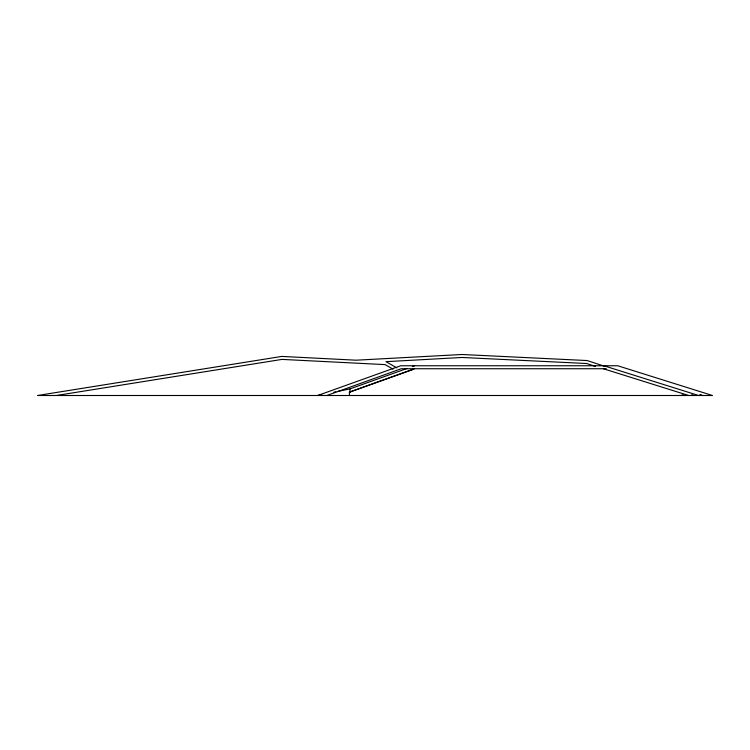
<?xml version="1.0" encoding="UTF-8"?>
<svg xmlns="http://www.w3.org/2000/svg" width="750" height="750" viewBox="0 0 750 750"><rect width="100%" height="100%" fill="white"/><g stroke="black" fill="none" stroke-linecap="round" stroke-linejoin="round"><path stroke-width="1.12" d="M349.425 395.503L349.425 392.203L350.419 391.706L414.553 368.738M349.425 392.203L412.922 369.516M326.85 395.503L401.231 368.738L606.197 368.738M337.866 391.378L349.969 388.903L406.922 368.503M412.397 366.544L414.591 365.756M321.722 394.678L317.681 395.503L400.716 365.756L617.719 365.756L712.5 395.503L37.5 395.503L281.803 356.419L356.091 360.197L462 354.497L587.156 360.553L604.941 366.384M333.825 392.203L335.841 391.791M56.325 395.503L281.972 359.4L385.116 364.613L393 369.131M350.419 391.706L350.963 391.706M700.359 394.809L702.572 395.503M699.806 394.809L702.028 395.503M603.853 365.756L698.634 395.503M603.403 368.738L688.706 395.503M691.678 394.781L693.9 395.503M595.491 366.412L586.603 363.506L462.009 357.469L385.978 361.678L396.788 367.884M682.125 394.781L684.347 395.503M349.969 388.903L349.969 392.203"/></g></svg>
